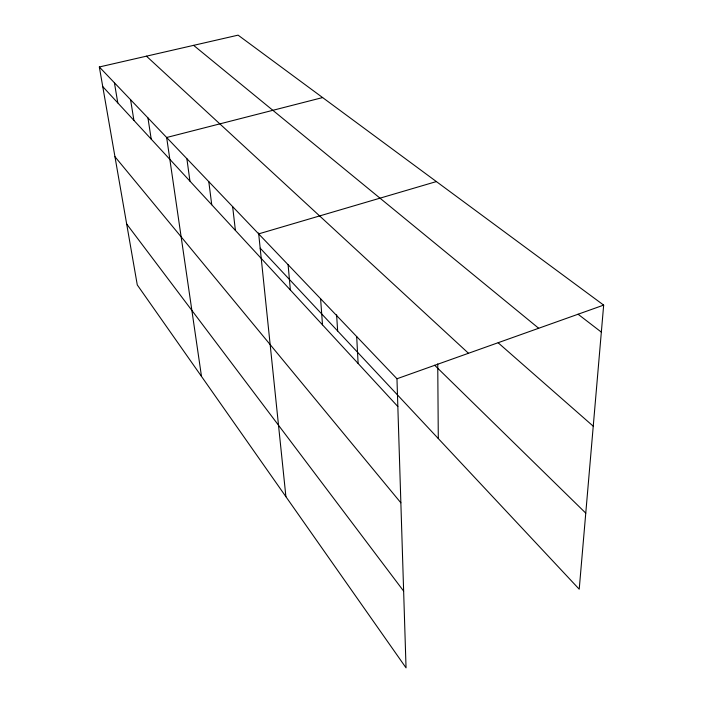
<?xml version="1.0" encoding="UTF-8"?>
<svg xmlns="http://www.w3.org/2000/svg" width="703" height="703" viewBox="0 0 703 703"><rect width="100%" height="100%" fill="white"/><g stroke="black" fill="none" stroke-linecap="round" stroke-linejoin="round"><path stroke-width="1.05" d="M99.334 66.978L396.967 378.759L406.044 667.85L137.278 284.926L99.334 66.978L238.097 35.15L603.666 305.111L579.219 589.193L260.18 248.177M396.967 378.759L603.666 305.111M258.66 233.879L436.378 181.576M322.624 97.568L166.655 137.498L201.497 376.421M578.042 314.197L601.346 332.124M193.615 45.352L538.683 328.266M498.19 342.818L593.244 426.203M146.452 56.17L468.488 353.275M434.639 365.209L585.766 513.12M102.752 86.601L397.836 406.536M114.958 156.716L400.859 502.812M126.663 223.985L403.636 591.1M114.413 82.769L117.796 102.919M130.573 99.703L133.913 120.389M147.946 117.893L151.215 139.15M186.875 158.685L189.951 181.146M208.8 181.646L211.735 204.766M232.64 206.62L235.4 230.426M258.599 232.965L285.91 496.696M288.098 264.715L290.357 290.005M320.603 298.766L322.501 324.856M336.605 314.786L337.651 330.981M356.685 336.561L358.126 363.486M437.741 363.89L438.294 438.558"/></g></svg>
